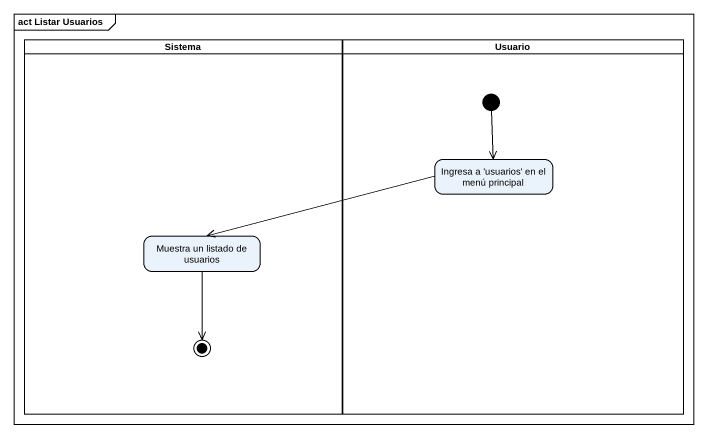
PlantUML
@startuml
mainframe act Listar Usuarios
hide empty description
state Sistema <<partition>> {
  state "Muestra un listado de usuarios" as Muestra_un_listado_de
  Muestra_un_listado_de --> [*]
}
state Usuario <<partition>> {
  state "Ingresa a 'usuarios' en el menú principal" as Ingresa_a_usuarios_en_el
  [*] --> Ingresa_a_usuarios_en_el
}
Ingresa_a_usuarios_en_el -left-> Muestra_un_listado_de
@enduml
